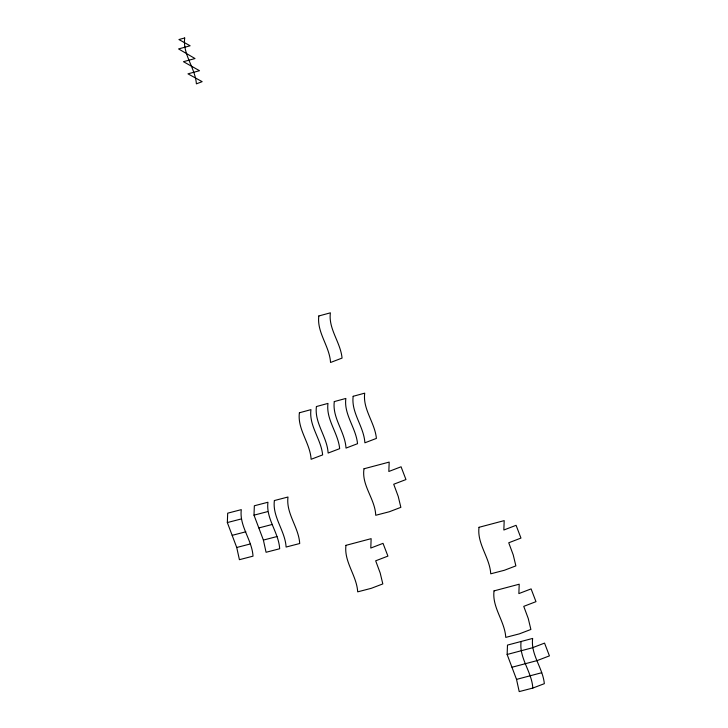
<?xml version="1.0" encoding="UTF-8"?>
<svg xmlns="http://www.w3.org/2000/svg" width="728" height="728" viewBox="0 0 728 728"><rect width="100%" height="100%" fill="white"/><g stroke="black" fill="none" stroke-linecap="round" stroke-linejoin="round"><path stroke-width="1.09" d="M227.336 522.567L227.691 513.176L241.296 509.645C239.139 526.107 252.052 539.83 253.016 556.156L239.412 559.686L236.727 547.483L227.336 522.567L240.95 519.037M253.999 515.16L254.345 505.778L267.95 502.247C265.793 518.709 278.706 532.432 279.67 548.748L266.066 552.279L263.39 540.076L253.999 515.16L267.604 511.629M507.134 654.481L507.489 645.09L532.659 638.42C530.485 654.481 542.842 667.895 544.335 683.674L532.814 688.069L519.21 691.6L516.525 679.397L507.134 654.481L532.305 647.802L544.544 643.106L549.431 655.873L537.2 660.569L512.03 667.239M521.093 641.559C518.937 658.021 531.85 671.744 532.814 688.069M541.696 672.727L516.525 679.397M258.886 527.927L272.49 524.397M232.232 535.326L245.837 531.795M263.39 540.076L276.995 536.545M236.727 547.483L250.341 543.952M184.703 37.974C182.528 54.236 195.177 67.804 196.396 83.857L202.157 81.654L187.961 73.847L199.527 70.707L183.456 61.689L195.022 58.549L178.569 48.931L190.135 45.782L178.915 39.54L184.703 37.974M274.383 500.546C272.226 517.007 285.139 530.73 286.104 547.047L299.709 543.516C298.744 527.199 285.831 513.477 287.988 497.015L274.383 500.546M299.39 412.785C297.233 429.247 310.146 442.97 311.12 459.286L322.631 454.9C321.139 439.121 308.781 425.698 310.956 409.637L299.39 412.785M318.819 315.97C316.671 332.432 329.575 346.155 330.548 362.48L342.06 358.085C340.577 342.306 328.21 328.892 330.385 312.831L318.819 315.97M316.416 406.543C314.259 423.004 327.172 436.727 328.137 453.053L339.658 448.657C338.165 432.878 325.807 419.464 327.982 403.403L316.416 406.543M334.289 401.583C332.132 418.045 345.045 431.768 346.018 448.093L357.53 443.698C356.047 427.918 343.68 414.496 345.855 398.444L334.289 401.583M345.964 545.336C343.807 561.798 356.72 575.52 357.694 591.846L371.298 588.315L382.819 583.92L380.18 572.963L375.675 560.815L387.915 556.11L383.019 543.352L370.789 548.048L371.134 538.665L345.964 545.336M353.162 396.296C351.005 412.758 363.918 426.481 364.883 442.806L376.403 438.411C374.911 422.631 362.553 409.209 364.719 393.156L353.162 396.296M364.009 468.768C361.316 485.321 375.111 498.908 375.73 515.278L389.344 511.748L400.855 507.352L398.225 496.405L393.721 484.247L405.96 479.552L401.064 466.785L388.834 471.48L389.18 462.098L364.009 468.768M479.024 527.3C476.867 543.761 489.78 557.484 490.745 573.81L504.349 570.279L515.87 565.884L513.24 554.927L508.736 542.779L520.966 538.074L516.079 525.316L503.84 530.011L504.195 520.629L479.024 527.3M494.039 590.881C491.882 607.343 504.795 621.066 505.76 637.391L519.364 633.861L530.885 629.465L528.255 618.509L523.75 606.36L535.981 601.656L531.094 588.897L518.864 593.593L519.21 584.211L494.039 590.881"/></g></svg>
